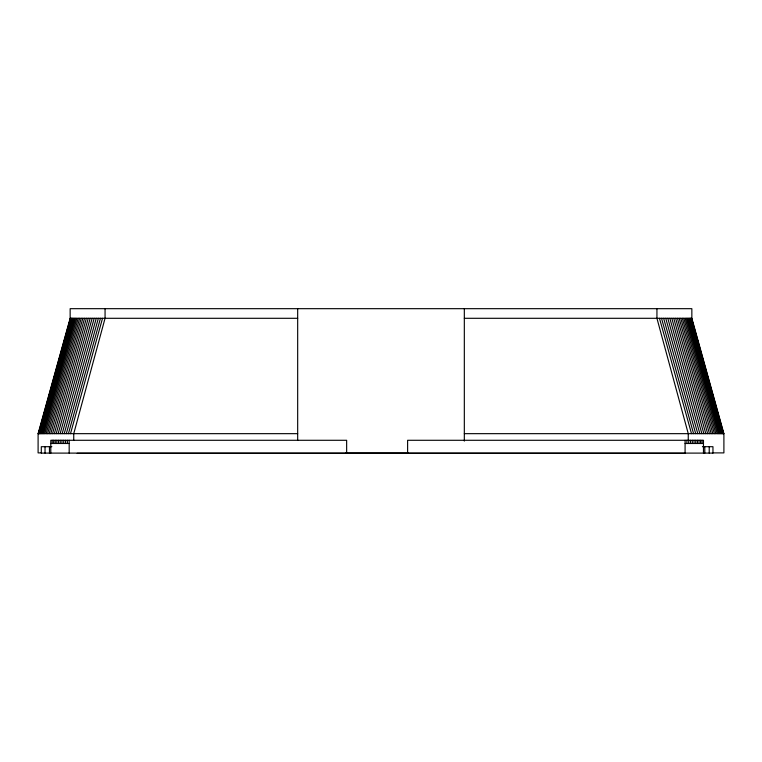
<?xml version="1.0" encoding="UTF-8"?>
<svg xmlns="http://www.w3.org/2000/svg" width="762" height="762" viewBox="0 0 762 762"><rect width="100%" height="100%" fill="white"/><g stroke="black" fill="none" stroke-linecap="round" stroke-linejoin="round"><path stroke-width="1.14" d="M45.034 453.104L45.034 446.694M49.463 453.104L49.463 446.694M50.797 453.104L50.787 440.284L346.643 440.284L346.653 453.104L41.3 453.104L41.3 446.694L51.854 446.694M685.086 453.104L685.086 440.284M686.905 443.494L686.914 440.284M688.724 443.494L688.724 440.284M690.524 443.494L690.524 440.284M692.296 443.494L692.306 440.284M694.039 443.494L694.049 440.284M695.754 443.494L695.763 440.284M697.411 443.494L697.421 440.284M699.021 443.494L699.03 440.284M700.573 443.494L700.583 440.284M702.059 443.494L702.059 440.284M703.469 453.104L703.469 440.284L407.613 440.284L407.613 453.104L712.965 453.104L712.956 446.694L702.402 446.694M41.548 452.895L38.1 452.895L38.1 433.664L70.152 318.297L70.152 308.677L691.848 308.677L691.848 318.297L723.9 433.664L723.9 452.895L712.689 452.895M38.357 433.664L70.409 318.297M38.719 433.664L70.761 318.297M39.195 433.664L71.247 318.297M39.814 433.664L71.866 318.297M40.567 433.664L72.619 318.297M41.443 433.664L73.495 318.297M42.443 433.664L74.495 318.297M43.567 433.664L75.619 318.297M44.806 433.664L76.857 318.297M46.158 433.664L78.2 318.297M47.606 433.664L79.658 318.297M49.159 433.664L81.21 318.297M50.797 433.664L82.848 318.297M52.53 433.664L84.572 318.297M54.331 433.664L86.373 318.297M56.197 433.664L88.249 318.297M58.131 433.664L90.183 318.297M60.122 433.664L92.164 318.297M62.151 433.664L94.193 318.297M64.218 433.664L96.26 318.297M66.304 433.664L98.355 318.297M68.418 433.664L100.46 318.297M70.485 433.664L102.527 318.297M70.152 318.297L297.675 318.297M464.325 318.297L691.848 318.297M38.1 433.664L297.675 433.664M464.325 433.664L723.9 433.664M50.797 443.494L69.18 443.494L69.18 453.104M685.086 443.494L703.459 443.494M345.843 452.895L408.375 452.895M77.191 453.323L684.809 453.323M691.591 318.297L723.643 433.664M691.239 318.297L723.281 433.664M690.753 318.297L722.805 433.664M690.134 318.297L722.186 433.664M689.381 318.297L721.433 433.664M688.505 318.297L720.557 433.664M687.505 318.297L719.557 433.664M686.381 318.297L718.433 433.664M685.143 318.297L717.194 433.664M683.8 318.297L715.842 433.664M682.342 318.297L714.394 433.664M680.79 318.297L712.841 433.664M679.152 318.297L711.203 433.664M677.428 318.297L709.47 433.664M675.627 318.297L707.669 433.664M673.751 318.297L705.803 433.664M671.817 318.297L703.869 433.664M669.836 318.297L701.878 433.664M667.807 318.297L699.849 433.664M665.74 318.297L697.782 433.664M663.645 318.297L695.696 433.664M661.54 318.297L693.582 433.664M659.473 318.297L691.515 433.664M69.171 440.284L69.18 443.494M67.351 440.284L67.351 443.494M65.532 440.284L65.542 443.494M63.732 440.284L63.741 443.494M61.96 440.284L61.96 443.494M60.208 440.284L60.217 443.494M58.503 440.284L58.512 443.494M56.836 440.284L56.845 443.494M55.235 440.284L55.235 443.494M53.683 440.284L53.692 443.494M52.197 440.284L52.207 443.494M709.222 446.694L709.231 453.104M704.793 446.694L704.793 453.104M688.257 440.455L688.257 433.664L656.939 318.297L656.939 308.677M464.325 308.677L464.325 441.084M297.675 308.677L297.675 440.455M105.061 308.677L105.061 318.297L73.743 433.664L73.743 440.455"/></g></svg>
